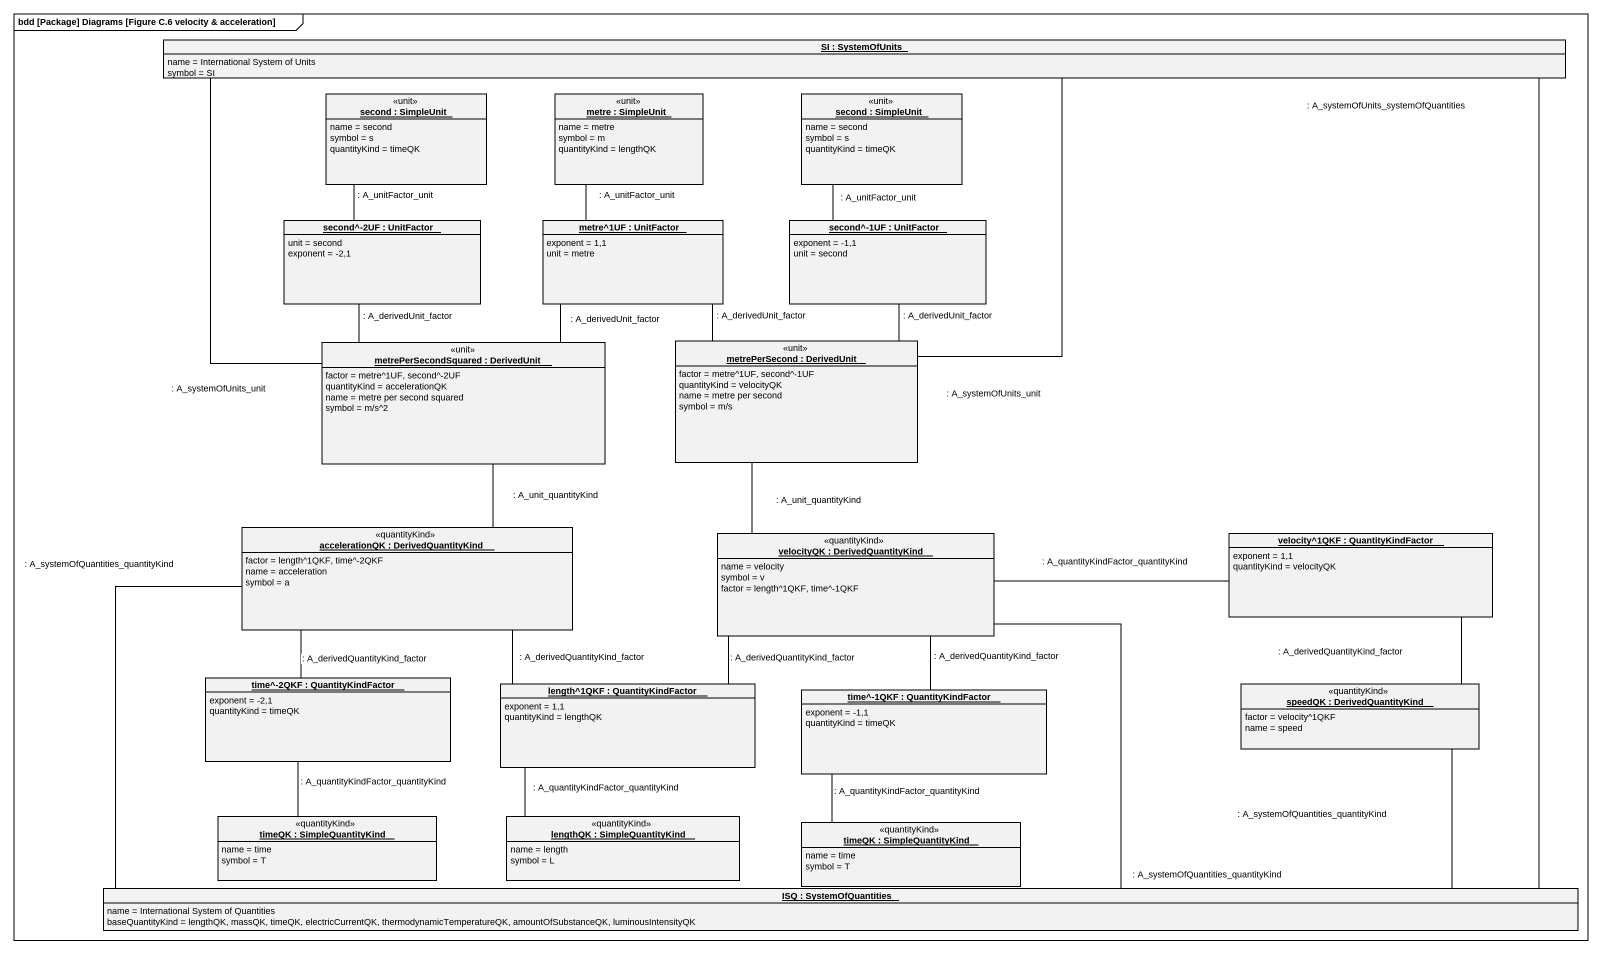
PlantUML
@startuml
mainframe bdd [Package] Diagrams [Figure C.6 velocity & acceleration]
hide circle
hide empty members
object "SI : SystemOfUnits" as SI {
  name = International System of Units
  symbol = SI
}
object "second : SimpleUnit" as second <<unit>> {
  name = second
  symbol = s
  quantityKind = timeQK
}
object "metre : SimpleUnit" as metre <<unit>> {
  name = metre
  symbol = m
  quantityKind = lengthQK
}
object "second : SimpleUnit" as second_2 <<unit>> {
  name = second
  symbol = s
  quantityKind = timeQK
}
object "second^-2UF : UnitFactor" as second_2UF {
  unit = second
  exponent = -2,1
}
object "metre^1UF : UnitFactor" as metre_1UF {
  exponent = 1,1
  unit = metre
}
object "second^-1UF : UnitFactor" as second_1UF {
  exponent = -1,1
  unit = second
}
object "metrePerSecondSquared : DerivedUnit" as metrePerSecondSquared <<unit>> {
  factor = metre^1UF, second^-2UF
  quantityKind = accelerationQK
  name = metre per second squared
  symbol = m/s^2
}
object "metrePerSecond : DerivedUnit" as metrePerSecond <<unit>> {
  factor = metre^1UF, second^-1UF
  quantityKind = velocityQK
  name = metre per second
  symbol = m/s
}
object "accelerationQK : DerivedQuantityKind" as accelerationQK <<quantityKind>> {
  factor = length^1QKF, time^-2QKF
  name = acceleration
  symbol = a
}
object "velocityQK : DerivedQuantityKind" as velocityQK <<quantityKind>> {
  name = velocity
  symbol = v
  factor = length^1QKF, time^-1QKF
}
object "velocity^1QKF : QuantityKindFactor" as velocity_1QKF {
  exponent = 1,1
  quantityKind = velocityQK
}
object "time^-2QKF : QuantityKindFactor" as time_2QKF {
  exponent = -2,1
  quantityKind = timeQK
}
object "length^1QKF : QuantityKindFactor" as length_1QKF {
  exponent = 1,1
  quantityKind = lengthQK
}
object "speedQK : DerivedQuantityKind" as speedQK <<quantityKind>> {
  factor = velocity^1QKF
  name = speed
}
object "time^-1QKF : QuantityKindFactor" as time_1QKF {
  exponent = -1,1
  quantityKind = timeQK
}
object "timeQK : SimpleQuantityKind" as timeQK <<quantityKind>> {
  name = time
  symbol = T
}
object "lengthQK : SimpleQuantityKind" as lengthQK <<quantityKind>> {
  name = length
  symbol = L
}
object "timeQK : SimpleQuantityKind" as timeQK_2 <<quantityKind>> {
  name = time
  symbol = T
}
object "ISQ : SystemOfQuantities" as ISQ {
  name = International System of Quantities
  baseQuantityKind = lengthQK, massQK, timeQK, electricCurrentQK, thermodynamicTemperatureQK, amountOfSubstanceQK, luminousIntensityQK
}
second_2UF -up- second : : A_unitFactor_unit
metre_1UF -up- metre : : A_unitFactor_unit
second_1UF -up- second_2 : : A_unitFactor_unit
metrePerSecondSquared -up- SI : : A_systemOfUnits_unit
metrePerSecondSquared -up- second_2UF : : A_derivedUnit_factor
metrePerSecondSquared -up- metre_1UF : : A_derivedUnit_factor
metrePerSecondSquared -- accelerationQK : : A_unit_quantityKind
metrePerSecond -up- SI : : A_systemOfUnits_unit
metrePerSecond -up- metre_1UF : : A_derivedUnit_factor
metrePerSecond -up- second_1UF : : A_derivedUnit_factor
metrePerSecond -- velocityQK : : A_unit_quantityKind
accelerationQK -- time_2QKF : : A_derivedQuantityKind_factor
accelerationQK -- length_1QKF : : A_derivedQuantityKind_factor
accelerationQK -- ISQ : : A_systemOfQuantities_quantityKind
velocityQK -- length_1QKF : : A_derivedQuantityKind_factor
velocityQK -- time_1QKF : : A_derivedQuantityKind_factor
velocityQK -- ISQ : : A_systemOfQuantities_quantityKind
velocity_1QKF -left- velocityQK : : A_quantityKindFactor_quantityKind
velocity_1QKF -- speedQK : : A_derivedQuantityKind_factor
length_1QKF -- lengthQK : : A_quantityKindFactor_quantityKind
speedQK -left- ISQ : : A_systemOfQuantities_quantityKind
time_1QKF -- timeQK_2 : : A_quantityKindFactor_quantityKind
timeQK -up- time_2QKF : : A_quantityKindFactor_quantityKind
ISQ -up- SI : : A_systemOfUnits_systemOfQuantities
@enduml
